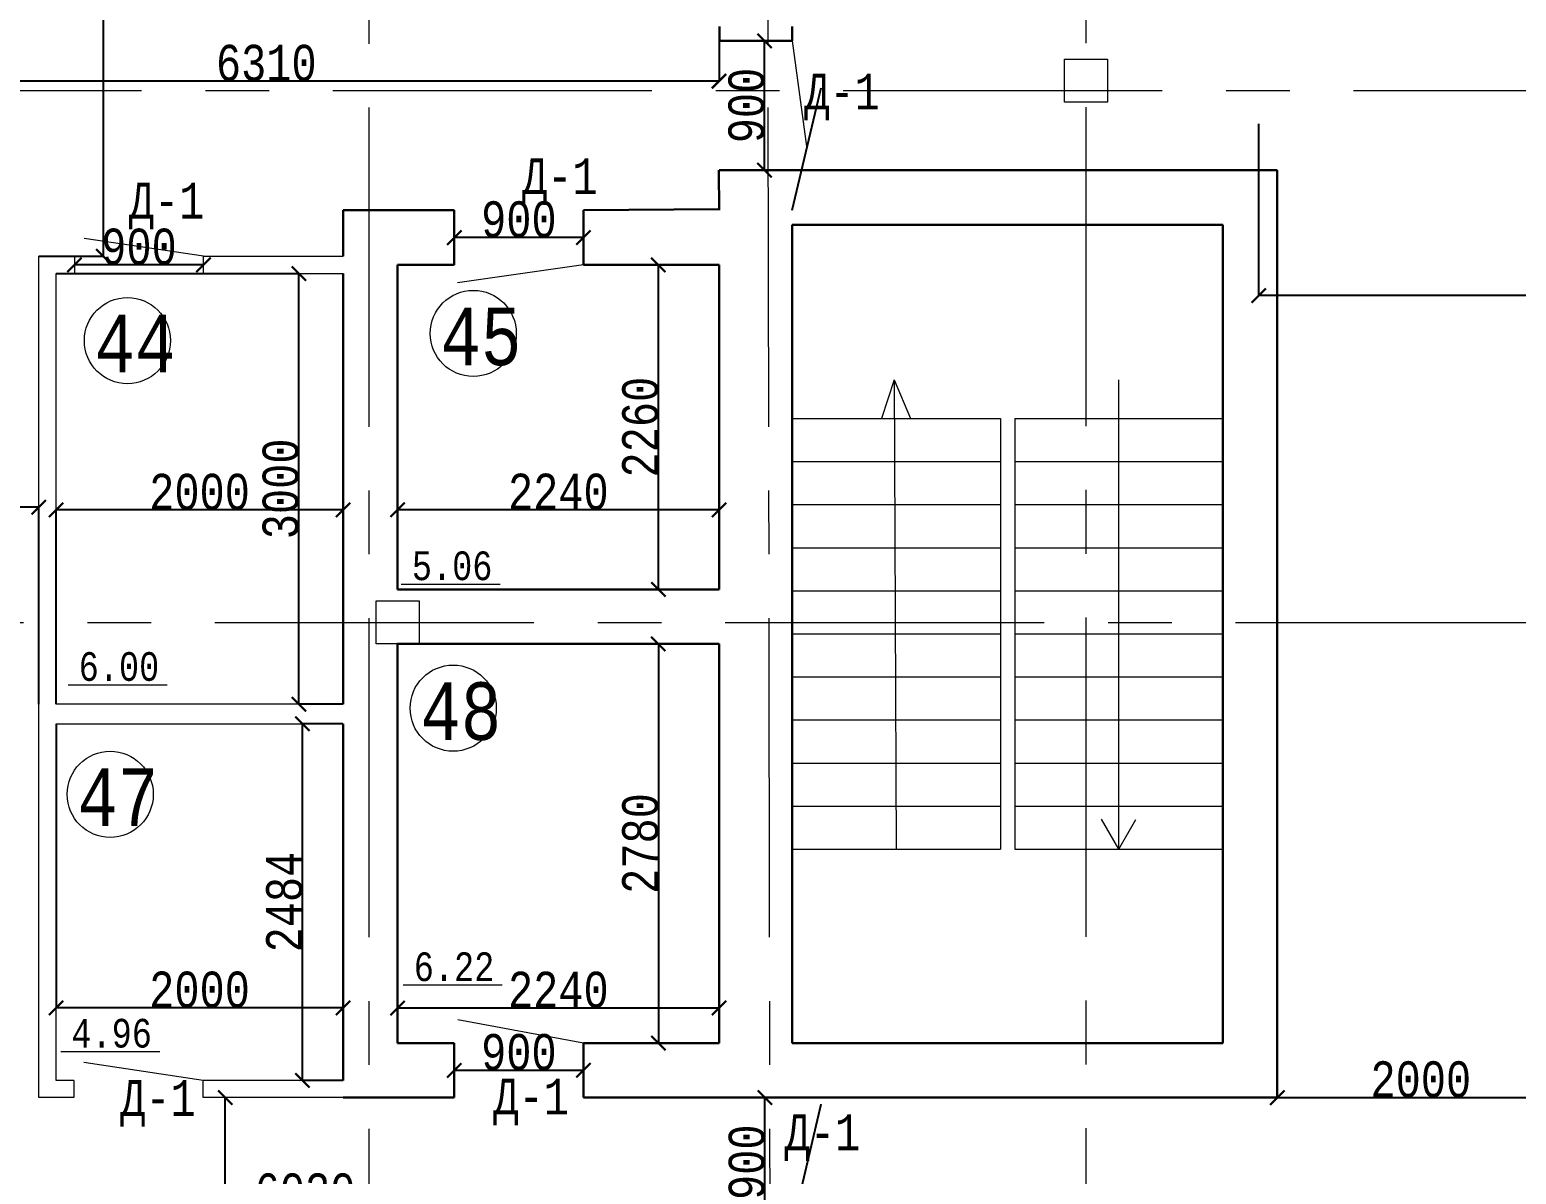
# Model space of a CAD drawing. Header units: millimetres. Extents: x -689206 to 4969298, y -1019800 to 703299.
# Drawn here: x 758326 to 768684, y -908580 to -900608 of the extents above; entities that cross this region are included whole.
import ezdxf

# ---------------------------------------------------------------- set-up
doc = ezdxf.new("R2010")
doc.units = ezdxf.units.MM
doc.linetypes.add('JIS_02_4.0', pattern=[5.5, 4, -1.5])
doc.linetypes.add('осеваяX2', pattern=[101.6, 63.5, -12.7, 12.7, -12.7])
for name, color, linetype, lineweight in [('ПЕРЕГОРОДКИ', 252, 'Continuous', 9), ('РАЗМЕРЫ', 7, 'Continuous', 9), ('сваи', 7, 'JIS_02_4.0', 30), ('стены', 7, 'Continuous', 20)]:
    doc.layers.add(name, color=color, linetype=linetype, lineweight=lineweight)
doc.layers.add('четотам', color=7, linetype='Continuous')
doc.styles.add('Аннотативный', font='isocteur.ttf', dxfattribs={"width": 0.7, "height": 250})
doc.dimstyles.new('Аннотативный', dxfattribs={"dimscale": 0, "dimtxt": 250, "dimasz": 100, "dimexe": 1.25, "dimexo": 0.625, "dimtad": 1, "dimdec": 0, "dimtxsty": 'Аннотативный', "dimblk": 'ARCHTICK', "dimcen": 2.5, "dimadec": 0, "dimazin": 0, "dimtfac": 1, "dimtdec": 0, "dimtmove": 0, "dimatfit": 3, "dimfxl": 1, "dimarcsym": 0})

# ---------------------------------------------------------------- blocks, each defined once
blk = doc.blocks.new('_ArchTick')
at = {"color": 0, "linetype": 'ByBlock', "const_width": 0.15}
blk.add_lwpolyline([(-0.5, -0.5), (0.5, 0.5)], dxfattribs=at)
blk = doc.blocks.new('*D4517')
at = {"layer": 'Defpoints', "color": 0, "lineweight": 5, "transparency": 16777216}
for p in [(760226, -905442), (760509, -905442), (760509, -907926)]:
    blk.add_point(p, dxfattribs=at)
at = {"layer": 'стены', "color": 0, "lineweight": -2, "transparency": 16777216}
for p, q in [((760508, -905442), (760225, -905442)), ((760226, -907926), (760226, -905442)), ((760508, -907926), (760225, -907926))]:
    blk.add_line(p, q, dxfattribs=at)
at = {"layer": 'стены', "color": 0, "lineweight": -2, "transparency": 16777216, "xscale": 100, "yscale": 100, "zscale": 100}
for p, rotation in [((760226, -905442), 90), ((760226, -907926), 270)]:
    blk.add_blockref('_ArchTick', p, dxfattribs=dict(at, rotation=rotation))
at = {"layer": 'стены', "color": 0, "lineweight": 5, "transparency": 16777216, "insert": (760100, -906684), "char_height": 250, "attachment_point": 5, "rotation": 90, "style": 'Аннотативный'}
blk.add_mtext('2484', dxfattribs=at)
blk = doc.blocks.new('*D4518')
at = {"layer": 'Defpoints', "color": 0, "lineweight": 5, "transparency": 16777216}
for p in [(758637, -902306), (760201, -902306), (760509, -905306)]:
    blk.add_point(p, dxfattribs=at)
at = {"layer": 'стены', "color": 0, "lineweight": -2, "transparency": 16777216}
for p, q in [((758637, -902306), (760202, -902306)), ((760201, -905306), (760201, -902306)), ((760508, -905306), (760200, -905306))]:
    blk.add_line(p, q, dxfattribs=at)
at = {"layer": 'стены', "color": 0, "lineweight": -2, "transparency": 16777216, "xscale": 100, "yscale": 100, "zscale": 100}
for p, rotation in [((760201, -902306), 90), ((760201, -905306), 270)]:
    blk.add_blockref('_ArchTick', p, dxfattribs=dict(at, rotation=rotation))
at = {"layer": 'стены', "color": 0, "lineweight": 5, "transparency": 16777216, "insert": (760075, -903806), "char_height": 250, "attachment_point": 5, "rotation": 90, "style": 'Аннотативный'}
blk.add_mtext('3000', dxfattribs=at)
blk = doc.blocks.new('*D4519')
at = {"layer": 'Defpoints', "color": 0, "lineweight": 5, "transparency": 16777216}
for p in [(758509, -903953), (758509, -905306), (760509, -905306)]:
    blk.add_point(p, dxfattribs=at)
at = {"layer": 'стены', "color": 0, "lineweight": -2, "transparency": 16777216}
for p, q in [((758509, -905305), (758509, -903952)), ((760509, -903953), (758509, -903953)), ((760509, -905305), (760509, -903952))]:
    blk.add_line(p, q, dxfattribs=at)
at = {"layer": 'стены', "color": 0, "lineweight": -2, "transparency": 16777216, "xscale": 100, "yscale": 100, "zscale": 100, "rotation": 180}
blk.add_blockref('_ArchTick', (758509, -903953), dxfattribs=at)
at = {"layer": 'стены', "color": 0, "lineweight": -2, "transparency": 16777216, "xscale": 100, "yscale": 100, "zscale": 100}
blk.add_blockref('_ArchTick', (760509, -903953), dxfattribs=at)
at = {"layer": 'стены', "color": 0, "lineweight": 5, "transparency": 16777216, "insert": (759509, -903828), "char_height": 250, "attachment_point": 5, "style": 'Аннотативный'}
blk.add_mtext('2000', dxfattribs=at)
blk = doc.blocks.new('*D4521')
at = {"layer": 'Defpoints', "color": 0, "lineweight": 5, "transparency": 16777216}
for p in [(756819, -903934), (756819, -905306), (758389, -905306)]:
    blk.add_point(p, dxfattribs=at)
at = {"layer": 'стены', "color": 0, "lineweight": -2, "transparency": 16777216}
for p, q in [((756819, -905305), (756819, -903933)), ((758389, -903934), (756819, -903934)), ((758389, -905305), (758389, -903933))]:
    blk.add_line(p, q, dxfattribs=at)
at = {"layer": 'стены', "color": 0, "lineweight": -2, "transparency": 16777216, "xscale": 100, "yscale": 100, "zscale": 100, "rotation": 180}
blk.add_blockref('_ArchTick', (756819, -903934), dxfattribs=at)
at = {"layer": 'стены', "color": 0, "lineweight": -2, "transparency": 16777216, "xscale": 100, "yscale": 100, "zscale": 100}
blk.add_blockref('_ArchTick', (758389, -903934), dxfattribs=at)
at = {"layer": 'стены', "color": 0, "lineweight": 5, "transparency": 16777216, "insert": (757604, -903808), "char_height": 250, "attachment_point": 5, "style": 'Аннотативный'}
blk.add_mtext('1570', dxfattribs=at)
blk = doc.blocks.new('*D4523')
at = {"layer": 'Defpoints', "color": 0, "lineweight": 5, "transparency": 16777216}
for p in [(763449, -908046), (763449, -908046), (763449, -908946)]:
    blk.add_point(p, dxfattribs=at)
at = {"layer": 'стены', "color": 0, "lineweight": -2, "transparency": 16777216}
for p, q in [((763449, -908946), (763449, -908046)), ((763450, -908046), (763450, -908046)), ((763450, -908946), (763450, -908946))]:
    blk.add_line(p, q, dxfattribs=at)
at = {"layer": 'стены', "color": 0, "lineweight": -2, "transparency": 16777216, "xscale": 100, "yscale": 100, "zscale": 100}
for p, rotation in [((763449, -908046), 90), ((763449, -908946), 270)]:
    blk.add_blockref('_ArchTick', p, dxfattribs=dict(at, rotation=rotation))
at = {"layer": 'стены', "color": 0, "lineweight": 5, "transparency": 16777216, "insert": (763323, -908496), "char_height": 250, "attachment_point": 5, "rotation": 90, "style": 'Аннотативный'}
blk.add_mtext('900', dxfattribs=at)
blk = doc.blocks.new('*D4525')
at = {"layer": 'Defpoints', "color": 0, "lineweight": 5, "transparency": 16777216}
for p in [(757230, -908827), (763259, -909076), (757230, -909206)]:
    blk.add_point(p, dxfattribs=at)
at = {"layer": 'стены', "color": 0, "lineweight": -2, "transparency": 16777216}
for p, q in [((757230, -909205), (757230, -908825)), ((763259, -908827), (757230, -908827)), ((763259, -909075), (763259, -908825))]:
    blk.add_line(p, q, dxfattribs=at)
at = {"layer": 'стены', "color": 0, "lineweight": -2, "transparency": 16777216, "xscale": 100, "yscale": 100, "zscale": 100, "rotation": 180}
blk.add_blockref('_ArchTick', (757230, -908827), dxfattribs=at)
at = {"layer": 'стены', "color": 0, "lineweight": -2, "transparency": 16777216, "xscale": 100, "yscale": 100, "zscale": 100}
blk.add_blockref('_ArchTick', (763259, -908827), dxfattribs=at)
at = {"layer": 'стены', "color": 0, "lineweight": 5, "transparency": 16777216, "insert": (760244, -908701), "char_height": 250, "attachment_point": 5, "style": 'Аннотативный'}
blk.add_mtext('6030', dxfattribs=at)
blk = doc.blocks.new('*D4494')
at = {"layer": 'Defpoints', "color": 0, "lineweight": 5, "transparency": 16777216}
for p in [(759688, -908046), (759688, -908046), (759688, -912193)]:
    blk.add_point(p, dxfattribs=at)
at = {"layer": 'РАЗМЕРЫ', "color": 0, "lineweight": -2, "transparency": 16777216}
for p, q in [((759688, -908046), (759689, -908046)), ((759688, -912193), (759688, -908046)), ((759688, -912193), (759689, -912193))]:
    blk.add_line(p, q, dxfattribs=at)
at = {"layer": 'РАЗМЕРЫ', "color": 0, "lineweight": -2, "transparency": 16777216, "xscale": 100, "yscale": 100, "zscale": 100}
for p, rotation in [((759688, -908046), 90), ((759688, -912193), 270)]:
    blk.add_blockref('_ArchTick', p, dxfattribs=dict(at, rotation=rotation))
at = {"layer": 'РАЗМЕРЫ', "color": 0, "lineweight": 5, "transparency": 16777216, "insert": (759562, -910119), "char_height": 250, "attachment_point": 5, "rotation": 90, "style": 'Аннотативный'}
blk.add_mtext('4147', dxfattribs=at)
blk = doc.blocks.new('*D4562')
at = {"layer": 'Defpoints', "color": 0, "lineweight": 5, "transparency": 16777216}
for p in [(758481, -897436), (758839, -897436), (758481, -902186)]:
    blk.add_point(p, dxfattribs=at)
at = {"layer": 'ПЕРЕГОРОДКИ', "color": 0, "lineweight": -2, "transparency": 16777216}
for p, q in [((758482, -897436), (758840, -897436)), ((758839, -902186), (758839, -897436)), ((758482, -902186), (758840, -902186))]:
    blk.add_line(p, q, dxfattribs=at)
at = {"layer": 'ПЕРЕГОРОДКИ', "color": 0, "lineweight": -2, "transparency": 16777216, "xscale": 100, "yscale": 100, "zscale": 100}
for p, rotation in [((758839, -897436), 90), ((758839, -902186), 270)]:
    blk.add_blockref('_ArchTick', p, dxfattribs=dict(at, rotation=rotation))
at = {"layer": 'ПЕРЕГОРОДКИ', "color": 0, "lineweight": 5, "transparency": 16777216, "insert": (758713, -899734), "char_height": 250, "attachment_point": 5, "rotation": 90, "style": 'Аннотативный'}
blk.add_mtext('4750', dxfattribs=at)
blk = doc.blocks.new('*D4578')
at = {"layer": 'Defpoints', "color": 0, "linetype": 'ByBlock', "lineweight": 5, "transparency": 16777216}
for p in [(763129, -900686), (756819, -900966), (756819, -900966)]:
    blk.add_point(p, dxfattribs=at)
at = {"layer": 'РАЗМЕРЫ', "color": 0, "linetype": 'ByBlock', "lineweight": -2, "transparency": 16777216}
for p, q in [((763129, -900686), (763129, -900967)), ((756819, -900965), (756819, -900965)), ((763129, -900966), (756819, -900966))]:
    blk.add_line(p, q, dxfattribs=at)
at = {"layer": 'РАЗМЕРЫ', "color": 0, "linetype": 'ByBlock', "lineweight": -2, "transparency": 16777216, "xscale": 100, "yscale": 100, "zscale": 100, "rotation": 180}
blk.add_blockref('_ArchTick', (756819, -900966), dxfattribs=at)
at = {"layer": 'РАЗМЕРЫ', "color": 0, "linetype": 'ByBlock', "lineweight": -2, "transparency": 16777216, "xscale": 100, "yscale": 100, "zscale": 100}
blk.add_blockref('_ArchTick', (763129, -900966), dxfattribs=at)
at = {"layer": 'РАЗМЕРЫ', "color": 0, "linetype": 'ByBlock', "lineweight": 9, "transparency": 16777216, "insert": (759974, -900840), "char_height": 250, "attachment_point": 5, "style": 'Аннотативный'}
blk.add_mtext('6310', dxfattribs=at)
blk = doc.blocks.new('*D4588')
at = {"layer": 'Defpoints', "color": 0, "linetype": 'ByBlock', "lineweight": 5, "transparency": 16777216}
for p in [(761284, -907856), (761284, -907856), (762184, -907856)]:
    blk.add_point(p, dxfattribs=at)
at = {"layer": 'ПЕРЕГОРОДКИ', "color": 0, "linetype": 'ByBlock', "lineweight": -2, "transparency": 16777216}
for p, q in [((761284, -907855), (761284, -907855)), ((762184, -907856), (761284, -907856)), ((762184, -907855), (762184, -907855))]:
    blk.add_line(p, q, dxfattribs=at)
at = {"layer": 'ПЕРЕГОРОДКИ', "color": 0, "linetype": 'ByBlock', "lineweight": -2, "transparency": 16777216, "xscale": 100, "yscale": 100, "zscale": 100, "rotation": 180}
blk.add_blockref('_ArchTick', (761284, -907856), dxfattribs=at)
at = {"layer": 'ПЕРЕГОРОДКИ', "color": 0, "linetype": 'ByBlock', "lineweight": -2, "transparency": 16777216, "xscale": 100, "yscale": 100, "zscale": 100}
blk.add_blockref('_ArchTick', (762184, -907856), dxfattribs=at)
at = {"layer": 'ПЕРЕГОРОДКИ', "color": 0, "linetype": 'ByBlock', "lineweight": 13, "transparency": 16777216, "insert": (761734, -907730), "char_height": 250, "attachment_point": 5, "style": 'Аннотативный'}
blk.add_mtext('900', dxfattribs=at)
blk = doc.blocks.new('*D4589')
at = {"layer": 'Defpoints', "color": 0, "linetype": 'ByBlock', "lineweight": 5, "transparency": 16777216}
for p in [(761284, -902056), (761284, -902056), (762184, -902056)]:
    blk.add_point(p, dxfattribs=at)
at = {"layer": 'ПЕРЕГОРОДКИ', "color": 0, "linetype": 'ByBlock', "lineweight": -2, "transparency": 16777216}
for p, q in [((761284, -902055), (761284, -902055)), ((762184, -902056), (761284, -902056)), ((762184, -902055), (762184, -902055))]:
    blk.add_line(p, q, dxfattribs=at)
at = {"layer": 'ПЕРЕГОРОДКИ', "color": 0, "linetype": 'ByBlock', "lineweight": -2, "transparency": 16777216, "xscale": 100, "yscale": 100, "zscale": 100, "rotation": 180}
blk.add_blockref('_ArchTick', (761284, -902056), dxfattribs=at)
at = {"layer": 'ПЕРЕГОРОДКИ', "color": 0, "linetype": 'ByBlock', "lineweight": -2, "transparency": 16777216, "xscale": 100, "yscale": 100, "zscale": 100}
blk.add_blockref('_ArchTick', (762184, -902056), dxfattribs=at)
at = {"layer": 'ПЕРЕГОРОДКИ', "color": 0, "linetype": 'ByBlock', "lineweight": 5, "transparency": 16777216, "insert": (761734, -901930), "char_height": 250, "attachment_point": 5, "style": 'Аннотативный'}
blk.add_mtext('900', dxfattribs=at)
blk = doc.blocks.new('*D4614')
at = {"layer": 'Defpoints', "color": 0, "linetype": 'ByBlock', "lineweight": 5, "transparency": 16777216}
for p in [(758509, -905442), (760509, -905442), (758509, -907421)]:
    blk.add_point(p, dxfattribs=at)
at = {"layer": 'РАЗМЕРЫ', "color": 0, "linetype": 'ByBlock', "lineweight": -2, "transparency": 16777216}
for p, q in [((758509, -905442), (758509, -907422)), ((760509, -905442), (760509, -907422)), ((760509, -907421), (758509, -907421))]:
    blk.add_line(p, q, dxfattribs=at)
at = {"layer": 'РАЗМЕРЫ', "color": 0, "linetype": 'ByBlock', "lineweight": -2, "transparency": 16777216, "xscale": 100, "yscale": 100, "zscale": 100, "rotation": 180}
blk.add_blockref('_ArchTick', (758509, -907421), dxfattribs=at)
at = {"layer": 'РАЗМЕРЫ', "color": 0, "linetype": 'ByBlock', "lineweight": -2, "transparency": 16777216, "xscale": 100, "yscale": 100, "zscale": 100}
blk.add_blockref('_ArchTick', (760509, -907421), dxfattribs=at)
at = {"layer": 'РАЗМЕРЫ', "color": 0, "linetype": 'ByBlock', "lineweight": 5, "transparency": 16777216, "insert": (759509, -907295), "char_height": 250, "attachment_point": 5, "style": 'Аннотативный'}
blk.add_mtext('2000', dxfattribs=at)
blk = doc.blocks.new('*D4615')
at = {"layer": 'Defpoints', "color": 0, "linetype": 'ByBlock', "lineweight": 5, "transparency": 16777216}
for p in [(758637, -902246), (758637, -902246), (759537, -902246)]:
    blk.add_point(p, dxfattribs=at)
at = {"layer": 'РАЗМЕРЫ', "color": 0, "linetype": 'ByBlock', "lineweight": -2, "transparency": 16777216}
for p, q in [((758637, -902245), (758637, -902245)), ((759537, -902246), (758637, -902246)), ((759537, -902245), (759537, -902245))]:
    blk.add_line(p, q, dxfattribs=at)
at = {"layer": 'РАЗМЕРЫ', "color": 0, "linetype": 'ByBlock', "lineweight": -2, "transparency": 16777216, "xscale": 100, "yscale": 100, "zscale": 100, "rotation": 180}
blk.add_blockref('_ArchTick', (758637, -902246), dxfattribs=at)
at = {"layer": 'РАЗМЕРЫ', "color": 0, "linetype": 'ByBlock', "lineweight": -2, "transparency": 16777216, "xscale": 100, "yscale": 100, "zscale": 100}
blk.add_blockref('_ArchTick', (759537, -902246), dxfattribs=at)
at = {"layer": 'РАЗМЕРЫ', "color": 0, "linetype": 'ByBlock', "lineweight": 5, "transparency": 16777216, "insert": (759087, -902120), "char_height": 250, "attachment_point": 5, "style": 'Аннотативный'}
blk.add_mtext('900', dxfattribs=at)
blk = doc.blocks.new('*D4629')
at = {"layer": 'Defpoints', "color": 0, "linetype": 'ByBlock', "lineweight": 5, "transparency": 16777216}
for p in [(767019, -908046), (769019, -908046), (769019, -908046)]:
    blk.add_point(p, dxfattribs=at)
at = {"layer": 'РАЗМЕРЫ', "color": 0, "linetype": 'ByBlock', "lineweight": -2, "transparency": 16777216}
for p, q in [((767019, -908045), (767019, -908045)), ((767019, -908046), (769019, -908046)), ((769019, -908045), (769019, -908045))]:
    blk.add_line(p, q, dxfattribs=at)
at = {"layer": 'РАЗМЕРЫ', "color": 0, "linetype": 'ByBlock', "lineweight": -2, "transparency": 16777216, "xscale": 100, "yscale": 100, "zscale": 100, "rotation": 180}
blk.add_blockref('_ArchTick', (767019, -908046), dxfattribs=at)
at = {"layer": 'РАЗМЕРЫ', "color": 0, "linetype": 'ByBlock', "lineweight": -2, "transparency": 16777216, "xscale": 100, "yscale": 100, "zscale": 100}
blk.add_blockref('_ArchTick', (769019, -908046), dxfattribs=at)
at = {"layer": 'РАЗМЕРЫ', "color": 0, "linetype": 'ByBlock', "lineweight": 5, "transparency": 16777216, "insert": (768019, -907920), "char_height": 250, "attachment_point": 5, "style": 'Аннотативный'}
blk.add_mtext('2000', dxfattribs=at)
blk = doc.blocks.new('*D4639')
at = {"layer": 'Defpoints', "color": 0, "linetype": 'ByBlock', "lineweight": 5, "ltscale": 35, "transparency": 16777216}
for p in [(763446, -900686), (763516, -900686), (763476, -901586)]:
    blk.add_point(p, dxfattribs=at)
at = {"layer": 'сваи', "color": 0, "linetype": 'ByBlock', "lineweight": -2, "ltscale": 35, "transparency": 16777216}
for p, q in [((763516, -900686), (763445, -900686)), ((763446, -901586), (763446, -900686)), ((763476, -901586), (763445, -901586))]:
    blk.add_line(p, q, dxfattribs=at)
at = {"layer": 'сваи', "color": 0, "linetype": 'ByBlock', "lineweight": -2, "ltscale": 35, "transparency": 16777216, "xscale": 100, "yscale": 100, "zscale": 100}
for p, rotation in [((763446, -900686), 90), ((763446, -901586), 270)]:
    blk.add_blockref('_ArchTick', p, dxfattribs=dict(at, rotation=rotation))
at = {"layer": 'сваи', "color": 0, "linetype": 'ByBlock', "lineweight": 5, "ltscale": 35, "transparency": 16777216, "insert": (763321, -901136), "char_height": 250, "attachment_point": 5, "rotation": 90, "style": 'Аннотативный'}
blk.add_mtext('900', dxfattribs=at)
blk = doc.blocks.new('*D4665')
at = {"layer": 'Defpoints', "color": 0, "linetype": 'ByBlock', "lineweight": 5, "ltscale": 35, "transparency": 16777216}
for p in [(762706, -902246), (763129, -902246), (763129, -904506)]:
    blk.add_point(p, dxfattribs=at)
at = {"layer": 'РАЗМЕРЫ', "color": 0, "linetype": 'ByBlock', "lineweight": -2, "ltscale": 35, "transparency": 16777216}
for p, q in [((763128, -902246), (762705, -902246)), ((762706, -904506), (762706, -902246)), ((763128, -904506), (762705, -904506))]:
    blk.add_line(p, q, dxfattribs=at)
at = {"layer": 'РАЗМЕРЫ', "color": 0, "linetype": 'ByBlock', "lineweight": -2, "ltscale": 35, "transparency": 16777216, "xscale": 100, "yscale": 100, "zscale": 100}
for p, rotation in [((762706, -902246), 90), ((762706, -904506), 270)]:
    blk.add_blockref('_ArchTick', p, dxfattribs=dict(at, rotation=rotation))
at = {"layer": 'РАЗМЕРЫ', "color": 0, "linetype": 'ByBlock', "lineweight": 5, "ltscale": 35, "transparency": 16777216, "insert": (762581, -903376), "char_height": 250, "attachment_point": 5, "rotation": 90, "style": 'Аннотативный'}
blk.add_mtext('2260', dxfattribs=at)
blk = doc.blocks.new('*D4666')
at = {"layer": 'Defpoints', "color": 0, "linetype": 'ByBlock', "lineweight": 5, "ltscale": 35, "transparency": 16777216}
for p in [(760889, -903952), (760889, -904506), (763129, -904506)]:
    blk.add_point(p, dxfattribs=at)
at = {"layer": 'РАЗМЕРЫ', "color": 0, "linetype": 'ByBlock', "lineweight": -2, "ltscale": 35, "transparency": 16777216}
for p, q in [((760889, -904505), (760889, -903951)), ((763129, -903952), (760889, -903952)), ((763129, -904505), (763129, -903951))]:
    blk.add_line(p, q, dxfattribs=at)
at = {"layer": 'РАЗМЕРЫ', "color": 0, "linetype": 'ByBlock', "lineweight": -2, "ltscale": 35, "transparency": 16777216, "xscale": 100, "yscale": 100, "zscale": 100, "rotation": 180}
blk.add_blockref('_ArchTick', (760889, -903952), dxfattribs=at)
at = {"layer": 'РАЗМЕРЫ', "color": 0, "linetype": 'ByBlock', "lineweight": -2, "ltscale": 35, "transparency": 16777216, "xscale": 100, "yscale": 100, "zscale": 100}
blk.add_blockref('_ArchTick', (763129, -903952), dxfattribs=at)
at = {"layer": 'РАЗМЕРЫ', "color": 0, "linetype": 'ByBlock', "lineweight": 5, "ltscale": 35, "transparency": 16777216, "insert": (762009, -903827), "char_height": 250, "attachment_point": 5, "style": 'Аннотативный'}
blk.add_mtext('2240', dxfattribs=at)
blk = doc.blocks.new('*D4667')
at = {"layer": 'Defpoints', "color": 0, "linetype": 'ByBlock', "lineweight": 5, "ltscale": 35, "transparency": 16777216}
for p in [(760889, -907422), (760889, -907666), (763129, -907666)]:
    blk.add_point(p, dxfattribs=at)
at = {"layer": 'РАЗМЕРЫ', "color": 0, "linetype": 'ByBlock', "lineweight": -2, "ltscale": 35, "transparency": 16777216}
for p, q in [((760889, -907665), (760889, -907421)), ((763129, -907422), (760889, -907422)), ((763129, -907665), (763129, -907421))]:
    blk.add_line(p, q, dxfattribs=at)
at = {"layer": 'РАЗМЕРЫ', "color": 0, "linetype": 'ByBlock', "lineweight": -2, "ltscale": 35, "transparency": 16777216, "xscale": 100, "yscale": 100, "zscale": 100, "rotation": 180}
blk.add_blockref('_ArchTick', (760889, -907422), dxfattribs=at)
at = {"layer": 'РАЗМЕРЫ', "color": 0, "linetype": 'ByBlock', "lineweight": -2, "ltscale": 35, "transparency": 16777216, "xscale": 100, "yscale": 100, "zscale": 100}
blk.add_blockref('_ArchTick', (763129, -907422), dxfattribs=at)
at = {"layer": 'РАЗМЕРЫ', "color": 0, "linetype": 'ByBlock', "lineweight": 5, "ltscale": 35, "transparency": 16777216, "insert": (762009, -907296), "char_height": 250, "attachment_point": 5, "style": 'Аннотативный'}
blk.add_mtext('2240', dxfattribs=at)
blk = doc.blocks.new('*D4668')
at = {"layer": 'Defpoints', "color": 0, "linetype": 'ByBlock', "lineweight": 5, "ltscale": 35, "transparency": 16777216}
for p in [(763129, -904886), (762706, -907666), (763129, -907666)]:
    blk.add_point(p, dxfattribs=at)
at = {"layer": 'РАЗМЕРЫ', "color": 0, "linetype": 'ByBlock', "lineweight": -2, "ltscale": 35, "transparency": 16777216}
for p, q in [((763128, -904886), (762705, -904886)), ((762706, -904886), (762706, -907666)), ((763128, -907666), (762705, -907666))]:
    blk.add_line(p, q, dxfattribs=at)
at = {"layer": 'РАЗМЕРЫ', "color": 0, "linetype": 'ByBlock', "lineweight": -2, "ltscale": 35, "transparency": 16777216, "xscale": 100, "yscale": 100, "zscale": 100}
for p, rotation in [((762706, -904886), 90), ((762706, -907666), 270)]:
    blk.add_blockref('_ArchTick', p, dxfattribs=dict(at, rotation=rotation))
at = {"layer": 'РАЗМЕРЫ', "color": 0, "linetype": 'ByBlock', "lineweight": 5, "ltscale": 35, "transparency": 16777216, "insert": (762581, -906276), "char_height": 250, "attachment_point": 5, "rotation": 90, "style": 'Аннотативный'}
blk.add_mtext('2780', dxfattribs=at)
blk = doc.blocks.new('*D4670')
at = {"layer": 'Defpoints', "color": 0, "linetype": 'ByBlock', "lineweight": 5, "ltscale": 35, "transparency": 16777216}
for p in [(766889, -901262), (783265, -901262), (766889, -902460)]:
    blk.add_point(p, dxfattribs=at)
at = {"layer": 'РАЗМЕРЫ', "color": 0, "linetype": 'ByBlock', "lineweight": -2, "ltscale": 35, "transparency": 16777216}
for p, q in [((766889, -901263), (766889, -902462)), ((783265, -901263), (783265, -902462)), ((783265, -902460), (766889, -902460))]:
    blk.add_line(p, q, dxfattribs=at)
at = {"layer": 'РАЗМЕРЫ', "color": 0, "linetype": 'ByBlock', "lineweight": -2, "ltscale": 35, "transparency": 16777216, "xscale": 100, "yscale": 100, "zscale": 100, "rotation": 180}
blk.add_blockref('_ArchTick', (766889, -902460), dxfattribs=at)
at = {"layer": 'РАЗМЕРЫ', "color": 0, "linetype": 'ByBlock', "lineweight": -2, "ltscale": 35, "transparency": 16777216, "xscale": 100, "yscale": 100, "zscale": 100}
blk.add_blockref('_ArchTick', (783265, -902460), dxfattribs=at)
at = {"layer": 'РАЗМЕРЫ', "color": 0, "linetype": 'ByBlock', "lineweight": 5, "ltscale": 35, "transparency": 16777216, "insert": (775077, -902335), "char_height": 250, "attachment_point": 5, "style": 'Аннотативный'}
blk.add_mtext('16270', dxfattribs=at)

msp = doc.modelspace()

# ---------------------------------------------------------------- linework, layer by layer
at = {"layer": 'ПЕРЕГОРОДКИ', "color": 18, "linetype": 'ByBlock', "lineweight": 9, "true_color": 0x000000}
for p, q in [((759536.8, -902185.8), (758705.2, -902061.7)), ((762184.2, -902245.8), (761306.8, -902370.5)), ((762184.2, -907665.8), (761308.4, -907505.1)), ((759533.8, -907925.8), (758702.1, -907801.7))]:
    msp.add_line(p, q, dxfattribs=at)
at = {"layer": 'ПЕРЕГОРОДКИ', "color": 18, "linetype": 'ByBlock', "lineweight": 13, "true_color": 0x000000}
for p, q in [((758636.8, -902185.8), (758636.8, -902305.8)), ((759536.8, -902305.8), (759536.8, -902185.8)), ((758633.8, -907925.8), (758633.8, -908045.8)), ((759533.8, -908045.8), (759533.8, -907925.8)), ((763639.1, -908945.8), (763841.1, -908091.6))]:
    msp.add_line(p, q, dxfattribs=at)
at = {"layer": 'РАЗМЕРЫ', "linetype": 'осеваяX2', "lineweight": 5, "ltscale": 35}
for p, q in [((765685.2, -883366.8), (765685.2, -933208.1)), ((763441.2, -883370.4), (763521.3, -933208.1)), ((808889.1, -901033.8), (741836.4, -901033.8))]:
    msp.add_line(p, q, dxfattribs=at)
at = {"layer": 'РАЗМЕРЫ', "lineweight": 30, "ltscale": 150}
for p, q in [((767019.1, -901585.8), (763636.4, -901585.8)), ((767019.1, -901965.8), (767019.1, -901585.8)), ((766639.1, -901965.8), (763639.1, -901965.8))]:
    msp.add_line(p, q, dxfattribs=at)
at = {"layer": 'РАЗМЕРЫ', "linetype": 'ByBlock', "lineweight": 20}
for p, q in [((763639.1, -901965.8), (766639.1, -901965.8)), ((763639.1, -901965.8), (763639.1, -903315.8)), ((766639.1, -903315.8), (766639.1, -901965.8)), ((763639.1, -903315.8), (763639.1, -906315.8)), ((766639.1, -903615.8), (766639.1, -903315.8)), ((766639.1, -903315.8), (766639.1, -906315.8)), ((763639.1, -906315.8), (763639.1, -907665.8)), ((766639.1, -907665.8), (766639.1, -906315.8)), ((763639.1, -907665.8), (764670.5, -907665.8)), ((763639.1, -907665.8), (766639.1, -907665.8))]:
    msp.add_line(p, q, dxfattribs=at)
at = {"layer": 'РАЗМЕРЫ', "linetype": 'ByBlock', "lineweight": 30}
for p, q in [((766639.1, -901965.8), (766639.1, -907665.8)), ((767019.1, -908045.8), (767019.1, -901965.8)), ((763639.1, -908045.8), (766639.1, -908045.8)), ((766639.1, -908045.8), (767019.1, -908045.8))]:
    msp.add_line(p, q, dxfattribs=at)
at = {"layer": 'РАЗМЕРЫ', "linetype": 'ByBlock', "lineweight": 15}
for p, q in [((764348.6, -903047.1), (764260.1, -903315.8)), ((764348.6, -903047.1), (764364.1, -906315.8)), ((764348.6, -903047.1), (764463.1, -903315.8)), ((765914.1, -906315.8), (765914.1, -903047.1)), ((763639.1, -903315.8), (765089.1, -903315.8)), ((765089.1, -903315.8), (765089.1, -906315.8)), ((765189.1, -903315.8), (766639.1, -903315.8)), ((765189.1, -903315.8), (765189.1, -906315.8)), ((763639.1, -903615.8), (765089.1, -903615.8)), ((765189.1, -903615.8), (766639.1, -903615.8)), ((763639.1, -903915.8), (765089.1, -903915.8)), ((765189.1, -903915.8), (766639.1, -903915.8)), ((763639.1, -904215.8), (765089.1, -904215.8)), ((765189.1, -904215.8), (766639.1, -904215.8)), ((763639.1, -904515.8), (765089.1, -904515.8)), ((765189.1, -904515.8), (766639.1, -904515.8)), ((763639.1, -904815.8), (765089.1, -904815.8)), ((765189.1, -904815.8), (766639.1, -904815.8)), ((763639.1, -905115.8), (765089.1, -905115.8)), ((765189.1, -905115.8), (766639.1, -905115.8)), ((763639.1, -905415.8), (765089.1, -905415.8)), ((765189.1, -905415.8), (766639.1, -905415.8)), ((763639.1, -905715.8), (765089.1, -905715.8)), ((765189.1, -905715.8), (766639.1, -905715.8)), ((763639.1, -906015.8), (765089.1, -906015.8)), ((765189.1, -906015.8), (766639.1, -906015.8)), ((765914.1, -906315.8), (765793.1, -906106.2)), ((765914.1, -906315.8), (766032.9, -906109.9)), ((763639.1, -906315.8), (765089.1, -906315.8)), ((765189.1, -906315.8), (766639.1, -906315.8))]:
    msp.add_line(p, q, dxfattribs=at)
at = {"layer": 'РАЗМЕРЫ'}
for p, q in [((760914.9, -904468.6), (761604.1, -904468.6)), ((758593.2, -905170.2), (759282.4, -905170.2)), ((760928, -907261.4), (761617.2, -907261.4)), ((758542.4, -907724.5), (759231.7, -907724.5))]:
    msp.add_line(p, q, dxfattribs=at)
at = {"layer": 'сваи', "linetype": 'ByBlock', "lineweight": 9, "ltscale": 35}
msp.add_line((763639.1, -900685.8), (763740.1, -901438.7), dxfattribs=at)
at = {"layer": 'сваи', "linetype": 'ByBlock', "lineweight": 30, "ltscale": 35}
for p, q in [((763126.4, -901585.8), (763129.1, -901865.8)), ((763636.4, -901585.8), (763129.1, -901585.8))]:
    msp.add_line(p, q, dxfattribs=at)
at = {"layer": 'стены', "linetype": 'осеваяX2', "lineweight": 5, "ltscale": 35}
for p, q in [((760689.1, -883370.4), (760689.1, -933208.1)), ((741836.4, -904735.8), (808889.1, -904735.8))]:
    msp.add_line(p, q, dxfattribs=at)
at = {"layer": 'стены', "lineweight": 30}
for p, q in [((763131.8, -900685.8), (763131.8, -900585.8)), ((763639.1, -900585.8), (763639.1, -900685.8)), ((763129.1, -900685.8), (763636.4, -900685.8)), ((760509.1, -902185.8), (760509.1, -901865.8)), ((761284.2, -901865.8), (760509.1, -901865.8)), ((761284.2, -901865.8), (761284.2, -902245.8)), ((763129, -901856.7), (762184.2, -901865.8)), ((762184.2, -902245.8), (762184.2, -901865.8)), ((763639.1, -901965.8), (763639.1, -907665.8)), ((760509.1, -905305.8), (760509.1, -902305.8)), ((760889.1, -904505.8), (760889.1, -902245.8)), ((761284.2, -902245.8), (760889.1, -902245.8)), ((763129.1, -902245.8), (762184.2, -902245.8)), ((763129.1, -904505.8), (763129.1, -902245.8)), ((760889.1, -904505.8), (763129.1, -904505.8)), ((760889.1, -907665.8), (760889.1, -904885.8)), ((760889.1, -904885.8), (763129.1, -904885.8)), ((763129.1, -907665.8), (763129.1, -904885.8)), ((760509.1, -907925.8), (760509.1, -905441.9)), ((761284.2, -907665.8), (760889.1, -907665.8)), ((761284.2, -907665.8), (761284.2, -908045.8)), ((763129.1, -907665.8), (762184.2, -907665.8)), ((762184.2, -908045.8), (762184.2, -907665.8)), ((766639.1, -907665.8), (763639.1, -907665.8)), ((761284.2, -908045.8), (760509.1, -908045.8)), ((763259.1, -908045.8), (762184.2, -908045.8)), ((763259.1, -908045.8), (763639.1, -908045.8))]:
    msp.add_line(p, q, dxfattribs=at)
at = {"layer": 'стены', "color": 7, "lineweight": 25, "true_color": 0xffffff}
for p, q in [((763639.1, -901865.8), (763841.1, -901011.6)), ((763639.1, -908945.8), (763841.1, -908091.6))]:
    msp.add_line(p, q, dxfattribs=at)
at = {"layer": 'стены', "color": 18, "lineweight": 13, "true_color": 0x000000}
for p, q in [((758389.1, -905305.8), (758389.1, -902185.8)), ((758389.1, -908045.8), (758389.1, -905305.8)), ((760509.1, -905305.8), (758509.1, -905305.8)), ((758509.1, -907925.8), (758509.1, -905441.9)), ((758509.1, -905441.9), (760509.1, -905441.9)), ((758633.8, -907925.8), (758509.1, -907925.8)), ((760509.1, -907925.8), (759533.8, -907925.8)), ((758633.8, -908045.8), (758389.1, -908045.8)), ((760509.1, -908045.8), (759533.8, -908045.8))]:
    msp.add_line(p, q, dxfattribs=at)
at = {"layer": 'стены', "lineweight": 25}
for p, q in [((758389.1, -902185.8), (758636.8, -902185.8)), ((758509.1, -902305.8), (758636.8, -902305.8))]:
    msp.add_line(p, q, dxfattribs=at)
at = {"layer": 'стены', "lineweight": 13}
for p, q in [((759536.8, -902185.8), (760509.1, -902185.8)), ((758509.1, -905305.8), (758509.1, -902305.8)), ((759536.8, -902305.8), (760509.1, -902305.8))]:
    msp.add_line(p, q, dxfattribs=at)
at = {"layer": 'стены', "lineweight": 20}
for points in [[(765535.2, -900812), (765835.2, -900812), (765835.2, -901112), (765535.2, -901112)], [(760739.1, -904585.8), (761039.1, -904585.8), (761039.1, -904885.8), (760739.1, -904885.8)]]:
    msp.add_lwpolyline(points, close=True, dxfattribs=at)
at = {"layer": 'четотам', "lineweight": 13}
for centre in [(761416.4, -902723.5), (759006.4, -902773.5), (761276.4, -905333.5), (758886.4, -905933.5)]:
    msp.add_circle(centre, 300, dxfattribs=at)

# ---------------------------------------------------------------- texts
at = {"layer": 'РАЗМЕРЫ', "lineweight": 20, "ltscale": 150, "char_height": 250, "width": 922.913, "attachment_point": 1, "style": 'Аннотативный'}
for insert in [(763723.4, -900913.6), (761756.4, -901502.9), (759016.4, -901672.9), (761556.4, -907912.9), (758956.4, -907922.9), (763586.4, -908162.9)]:
    msp.add_mtext('Д-1', dxfattribs=dict(at, insert=insert))
at = {"layer": 'РАЗМЕРЫ', "lineweight": 13, "ltscale": 150, "char_height": 401.1, "width": 1460, "attachment_point": 1, "style": 'Аннотативный'}
for s, insert in [('44', (758778.4, -902593.6)), ('45', (761188.4, -902543.6)), ('48', (761048.4, -905153.6)), ('47', (758658.4, -905753.6))]:
    msp.add_mtext(s, dxfattribs=dict(at, insert=insert))
at = {"layer": 'РАЗМЕРЫ', "char_height": 200, "width": 656.117, "attachment_point": 1, "style": 'Аннотативный'}
for s, insert in [('5.06', (760988.5, -904241.6)), ('6.00', (758666.8, -904943.2)), ('6.22', (761001.6, -907034.3)), ('4.96', (758616, -907497.4))]:
    msp.add_mtext(s, dxfattribs=dict(at, insert=insert))

# ---------------------------------------------------------------- dimensions: what is measured, and where the dimension line sits
at = {"layer": 'ПЕРЕГОРОДКИ', "color": 18, "lineweight": 5, "true_color": 0x000000}
dim = msp.add_linear_dim(base=(758838.7, -897435.8), p1=(758481.3, -902185.8), p2=(758481.3, -897435.8), angle=90, dimstyle='Аннотативный', dxfattribs=at)
dim.commit()
dim.dimension.update_dxf_attribs({"geometry": '*D4562', "text_midpoint": (758838.7, -899734), "dimtype": 161})
at = {"layer": 'ПЕРЕГОРОДКИ', "color": 18, "linetype": 'ByBlock', "lineweight": 5, "true_color": 0x000000}
dim = msp.add_linear_dim(base=(761284.2, -902055.8), p1=(762184.2, -902055.8), p2=(761284.2, -902055.8), dimstyle='Аннотативный', dxfattribs=at)
dim.commit()
dim.dimension.update_dxf_attribs({"geometry": '*D4589', "text_midpoint": (761734.2, -901930.2)})
at = {"layer": 'ПЕРЕГОРОДКИ', "color": 18, "linetype": 'ByBlock', "lineweight": 13, "true_color": 0x000000}
dim = msp.add_linear_dim(base=(761284.2, -907855.8), p1=(762184.2, -907855.8), p2=(761284.2, -907855.8), dimstyle='Аннотативный', dxfattribs=at)
dim.commit()
dim.dimension.update_dxf_attribs({"geometry": '*D4588', "text_midpoint": (761734.2, -907730.2)})
at = {"layer": 'РАЗМЕРЫ', "color": 18, "linetype": 'ByBlock', "lineweight": 9, "true_color": 0x000000}
dim = msp.add_linear_dim(base=(756819.1, -900965.8), p1=(763129.1, -900685.8), p2=(756819.1, -900965.8), dimstyle='Аннотативный', dxfattribs=at)
dim.commit()
dim.dimension.update_dxf_attribs({"geometry": '*D4578', "text_midpoint": (759974.1, -900840.2)})
at = {"layer": 'РАЗМЕРЫ', "linetype": 'ByBlock', "lineweight": 5, "ltscale": 35}
dim = msp.add_aligned_dim(p1=(783264.7, -901262.2), p2=(766889.1, -901262.2), distance=1198.2, text='16270', dimstyle='Аннотативный', dxfattribs=at)
dim.commit()
dim.dimension.update_dxf_attribs({"geometry": '*D4670', "text_midpoint": (775076.9, -902334.8)})
at = {"layer": 'РАЗМЕРЫ', "linetype": 'ByBlock', "lineweight": 5}
for base, p1, p2, picture, middle in [((758636.8, -902245.8), (759536.8, -902245.8), (758636.8, -902245.8), '*D4615', (759086.8, -902120.2)), ((758509.1, -907420.7), (760509.1, -905441.9), (758509.1, -905441.9), '*D4614', (759509.1, -907295.1)), ((769019.1, -908045.8), (767019.1, -908045.8), (769019.1, -908045.8), '*D4629', (768019.1, -907920.2))]:
    dim = msp.add_linear_dim(base=base, p1=p1, p2=p2, dimstyle='Аннотативный', dxfattribs=at)
    dim.commit()
    dim.dimension.update_dxf_attribs({"geometry": picture, "text_midpoint": middle})
at = {"layer": 'РАЗМЕРЫ', "linetype": 'ByBlock', "lineweight": 5, "ltscale": 35}
for p1, p2, distance, picture, middle in [((763129.1, -904505.8), (763129.1, -902245.8), 422.7, '*D4665', (762580.8, -903375.8)), ((763129.1, -904505.8), (760889.1, -904505.8), -553.6, '*D4666', (762009.1, -903826.6)), ((763129.1, -904885.8), (763129.1, -907665.8), -422.7, '*D4668', (762580.8, -906275.8)), ((763129.1, -907665.8), (760889.1, -907665.8), -243.8, '*D4667', (762009.1, -907296.4))]:
    dim = msp.add_aligned_dim(p1=p1, p2=p2, distance=distance, dimstyle='Аннотативный', dxfattribs=at)
    dim.commit()
    dim.dimension.update_dxf_attribs({"geometry": picture, "text_midpoint": middle})
at = {"layer": 'РАЗМЕРЫ', "lineweight": 5}
dim = msp.add_linear_dim(base=(759687.7, -908045.8), p1=(759687.7, -912193), p2=(759687.7, -908045.8), angle=90, dimstyle='Аннотативный', dxfattribs=at)
dim.commit()
dim.dimension.update_dxf_attribs({"geometry": '*D4494', "text_midpoint": (759562, -910119.4)})
at = {"layer": 'сваи', "linetype": 'ByBlock', "lineweight": 5, "ltscale": 35}
dim = msp.add_linear_dim(base=(763446.2, -900685.8), p1=(763476.2, -901585.8), p2=(763516.4, -900685.8), angle=90, dimstyle='Аннотативный', dxfattribs=at)
dim.commit()
dim.dimension.update_dxf_attribs({"geometry": '*D4639', "text_midpoint": (763320.6, -901135.8)})
at = {"layer": 'стены', "lineweight": 5}
for base, p1, p2, picture, middle in [((760200.8, -902305.8), (760509.1, -905305.8), (758636.8, -902305.8), '*D4518', (760075.2, -903805.8)), ((760225.9, -905441.9), (760509.1, -907925.8), (760509.1, -905441.9), '*D4517', (760100.2, -906683.8)), ((763449.1, -908045.8), (763449.1, -908945.8), (763449.1, -908045.8), '*D4523', (763323.5, -908495.8))]:
    dim = msp.add_linear_dim(base=base, p1=p1, p2=p2, angle=90, dimstyle='Аннотативный', dxfattribs=at)
    dim.commit()
    dim.dimension.update_dxf_attribs({"geometry": picture, "text_midpoint": middle})
dim = msp.add_linear_dim(base=(756819.1, -903934.1), p1=(758389.1, -905305.8), p2=(756819.1, -905305.8), dimstyle='Аннотативный', dxfattribs=at)
dim.commit()
dim.dimension.update_dxf_attribs({"geometry": '*D4521', "text_midpoint": (757604.1, -903934.1), "dimtype": 160})
dim = msp.add_linear_dim(base=(758509.1, -903953.4), p1=(760509.1, -905305.8), p2=(758509.1, -905305.8), dimstyle='Аннотативный', dxfattribs=at)
dim.commit()
dim.dimension.update_dxf_attribs({"geometry": '*D4519', "text_midpoint": (759509.1, -903827.8)})
dim = msp.add_linear_dim(base=(757229.8, -908826.6), p1=(763259.1, -909075.8), p2=(757229.8, -909205.8), text='6030', dimstyle='Аннотативный', dxfattribs=at)
dim.commit()
dim.dimension.update_dxf_attribs({"geometry": '*D4525', "text_midpoint": (760244.4, -908701)})

doc.saveas('drawing.dxf')
